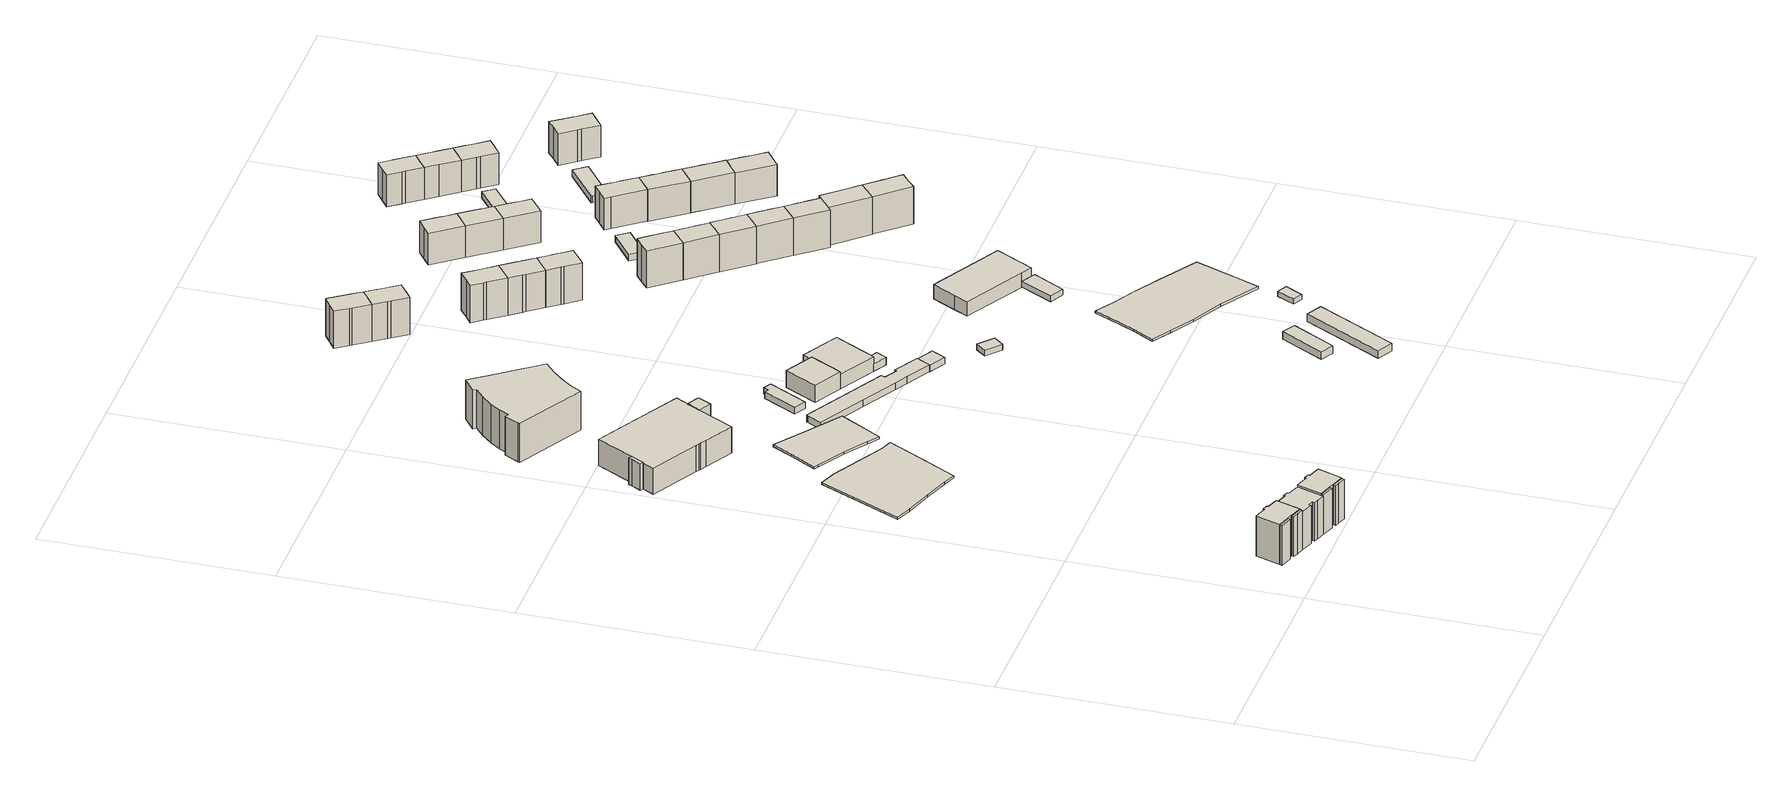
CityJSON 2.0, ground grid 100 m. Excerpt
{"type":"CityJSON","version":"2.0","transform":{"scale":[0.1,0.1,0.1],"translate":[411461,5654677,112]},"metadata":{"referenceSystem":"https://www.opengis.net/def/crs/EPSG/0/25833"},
"CityObjects":{
"building1":{"type":"Building","attributes":{"Gemeindeschluessel":14612000,"Geometrietyp2DReferenz":"3000","function":"31001_9998","roofType":"9999"},"children":["building1-1","building1-2","building1-3"]},
"building1-1":{"type":"BuildingPart","attributes":{"Dachtyp_tdc":"tdcPolyFlatRoof","Dachneigung":55.24,"QualitaetDacherkennung":17,"Geometrietyp2DReferenz":"3000","measuredHeight":19.56,"roofType":"2100"},"parents":["building1"],"geometry":[{"type":"Solid","lod":"1","boundaries":[[[[0,1,2,3,4]],[[5,6,7,8,9]],[[4,6,5,0]],[[3,7,6,4]],[[2,8,7,3]],[[1,9,8,2]],[[0,5,9,1]]]]}]},
"building1-2":{"type":"BuildingPart","attributes":{"Dachtyp_tdc":"tdcPolyFlatRoof","Dachneigung":0,"QualitaetDacherkennung":71,"Geometrietyp2DReferenz":"3000","measuredHeight":18.89,"roofType":"1000"},"parents":["building1"],"geometry":[{"type":"Solid","lod":"1","boundaries":[[[[10,11,12,13,14,15,16,17,18,19,20]],[[5,21,22,23,24,25,26,27,28,29,6]],[[20,5,6,10]],[[19,21,5,20]],[[18,22,21,19]],[[17,23,22,18]],[[16,24,23,17]],[[15,25,24,16]],[[14,26,25,15]],[[13,27,26,14]],[[12,28,27,13]],[[11,29,28,12]],[[10,6,29,11]]]]}]},
"building1-3":{"type":"BuildingPart","attributes":{"Dachtyp_tdc":"tdcPolyFlatRoof","Dachneigung":55.43,"QualitaetDacherkennung":19,"Geometrietyp2DReferenz":"3000","measuredHeight":19.57,"roofType":"2100"},"parents":["building1"],"geometry":[{"type":"Solid","lod":"1","boundaries":[[[[30,31,32,33]],[[34,35,22,21]],[[33,35,34,30]],[[32,22,35,33]],[[31,21,22,32]],[[30,34,21,31]]]]}]},
"building2":{"type":"Building","attributes":{"Dachtyp_tdc":"tdcFreeFormRoof","Gemeindeschluessel":14612000,"Dachneigung":0.462,"QualitaetDacherkennung":61,"Geometrietyp2DReferenz":"3000","measuredHeight":18.93,"function":"31001_9998","roofType":"5000"},"geometry":[{"type":"Solid","lod":"1","boundaries":[[[[36,37,38,39,40,41,42,43,44,45,46,47,48,49,50,51]],[[52,53,54,55,56,57,7,6,29,58,59,60,61,62,63,64]],[[51,53,52,36]],[[50,54,53,51]],[[49,55,54,50]],[[48,56,55,49]],[[47,57,56,48]],[[46,7,57,47]],[[45,6,7,46]],[[44,29,6,45]],[[43,58,29,44]],[[42,59,58,43]],[[41,60,59,42]],[[40,61,60,41]],[[39,62,61,40]],[[38,63,62,39]],[[37,64,63,38]],[[36,52,64,37]]]]}]},
"building3":{"type":"Building","attributes":{"Gemeindeschluessel":14612000,"Geometrietyp2DReferenz":"3000","function":"31001_9998","roofType":"9999"},"children":["building3-1","building3-2","building3-3"]},
"building3-1":{"type":"BuildingPart","attributes":{"Dachtyp_tdc":"tdcPolyFlatRoof","Dachneigung":50.52,"QualitaetDacherkennung":19,"Geometrietyp2DReferenz":"3000","measuredHeight":19.34,"roofType":"2100"},"parents":["building3"],"geometry":[{"type":"Solid","lod":"1","boundaries":[[[[65,66,67,68,69]],[[70,71,72,73,74]],[[69,71,70,65]],[[68,72,71,69]],[[67,73,72,68]],[[66,74,73,67]],[[65,70,74,66]]]]}]},
"building3-2":{"type":"BuildingPart","attributes":{"Dachtyp_tdc":"tdcPolyFlatRoof","Dachneigung":0,"QualitaetDacherkennung":70,"Geometrietyp2DReferenz":"3000","measuredHeight":18.88,"roofType":"1000"},"parents":["building3"],"geometry":[{"type":"Solid","lod":"1","boundaries":[[[[75,76,77,78,79,80,81,82,83,84,85]],[[70,86,64,63,87,88,89,90,91,92,71]],[[85,86,70,75]],[[84,64,86,85]],[[83,63,64,84]],[[82,87,63,83]],[[81,88,87,82]],[[80,89,88,81]],[[79,90,89,80]],[[78,91,90,79]],[[77,92,91,78]],[[76,71,92,77]],[[75,70,71,76]]]]}]},
"building3-3":{"type":"BuildingPart","attributes":{"Dachtyp_tdc":"tdcPolyFlatRoof","Dachneigung":49.25,"QualitaetDacherkennung":19,"Geometrietyp2DReferenz":"3000","measuredHeight":19.3,"roofType":"2100"},"parents":["building3"],"geometry":[{"type":"Solid","lod":"1","boundaries":[[[[93,94,95,96]],[[97,52,64,86]],[[96,52,97,93]],[[95,64,52,96]],[[94,86,64,95]],[[93,97,86,94]]]]}]},
"building4":{"type":"Building","attributes":{"BodenHoehe":118.5,"gemHoehe":0,"BauwerkHoehe":1,"Erfassungsdatum_Objekt":"2021-04-21","Gemeindeschluessel":"14612000","Geometrietyp2DReferenz":"3000","measuredHeight":1,"function":"53001_1800"},"geometry":[{"type":"Solid","lod":"1","boundaries":[[[[98,99,100,101,102,103,104,105,106,107,108,109,110,111]],[[112,113,114,115,116,117,118,119,120,121,122,123,124,125]],[[111,113,112,98]],[[110,114,113,111]],[[109,115,114,110]],[[108,116,115,109]],[[107,117,116,108]],[[106,118,117,107]],[[105,119,118,106]],[[104,120,119,105]],[[103,121,120,104]],[[102,122,121,103]],[[101,123,122,102]],[[100,124,123,101]],[[99,125,124,100]],[[98,112,125,99]]]]}]},
"building5":{"type":"Building","attributes":{"Gemeindeschluessel":14612000,"Geometrietyp2DReferenz":"3000","function":"31001_9998","roofType":"9999"},"children":["building5-1","building5-2","building5-3"]},
"building5-1":{"type":"BuildingPart","attributes":{"Dachtyp_tdc":"tdcPolyFlatRoof","Dachneigung":0,"QualitaetDacherkennung":66,"Geometrietyp2DReferenz":"3000","measuredHeight":12.5,"roofType":"1000"},"parents":["building5"],"geometry":[{"type":"Solid","lod":"1","boundaries":[[[[126,127,128,129,130,131,132]],[[133,134,135,136,137,138,139]],[[131,133,139,132]],[[130,134,133,131]],[[129,135,134,130]],[[128,136,135,129]],[[127,137,136,128]],[[126,138,137,127]],[[132,139,138,126]]]]}]},
"building5-2":{"type":"BuildingPart","attributes":{"Dachtyp_tdc":"tdcPolyFlatRoof","Dachneigung":3.18,"QualitaetDacherkennung":40,"Geometrietyp2DReferenz":"3000","measuredHeight":12.6,"roofType":"2100"},"parents":["building5"],"geometry":[{"type":"Solid","lod":"1","boundaries":[[[[140,141,142,143,144,145]],[[146,147,148,149,150,151]],[[145,147,146,140]],[[144,148,147,145]],[[143,149,148,144]],[[142,150,149,143]],[[141,151,150,142]],[[140,146,151,141]]]]}]},
"building5-3":{"type":"BuildingPart","attributes":{"Dachtyp_tdc":"tdcPolyFlatRoof","Dachneigung":0,"QualitaetDacherkennung":77,"Geometrietyp2DReferenz":"3000","measuredHeight":12.35,"roofType":"1000"},"parents":["building5"],"geometry":[{"type":"Solid","lod":"1","boundaries":[[[[152,153,154,155,156,157,158,159,160,161,162,163,164,165,166]],[[150,167,168,169,170,139,138,171,172,173,174,175,176,146,151]],[[166,167,150,152]],[[165,168,167,166]],[[164,169,168,165]],[[163,170,169,164]],[[162,139,170,163]],[[161,138,139,162]],[[160,171,138,161]],[[159,172,171,160]],[[158,173,172,159]],[[157,174,173,158]],[[156,175,174,157]],[[155,176,175,156]],[[154,146,176,155]],[[153,151,146,154]],[[152,150,151,153]]]]}]},
"building6":{"type":"Building","attributes":{"BauwerkHoehe":1,"Erfassungsdatum_Objekt":"2021-04-21","BodenHoehe":118.55,"gemHoehe":0,"Gemeindeschluessel":"14612000","Geometrietyp2DReferenz":"3000","measuredHeight":1,"function":"53001_1800"},"geometry":[{"type":"Solid","lod":"1","boundaries":[[[[177,178,179,180,181,182,183,184,185,186,187,188]],[[189,190,191,192,193,194,195,196,197,198,199,200]],[[188,190,189,177]],[[187,191,190,188]],[[186,192,191,187]],[[185,193,192,186]],[[184,194,193,185]],[[183,195,194,184]],[[182,196,195,183]],[[181,197,196,182]],[[180,198,197,181]],[[179,199,198,180]],[[178,200,199,179]],[[177,189,200,178]]]]}]},
"building7":{"type":"Building","attributes":{"Dachtyp_tdc":"tdcPolyFlatRoof","Gemeindeschluessel":14612000,"Dachneigung":0,"QualitaetDacherkennung":8,"Geometrietyp2DReferenz":"3000","measuredHeight":18.26,"function":"31001_9998","roofType":"1000"},"geometry":[{"type":"Solid","lod":"1","boundaries":[[[[201,202,203,204,205,206,207,208,209,210,211,212,213,214,215,216]],[[217,218,219,220,221,222,223,224,225,226,227,228,229,230,231,232]],[[216,218,217,201]],[[215,219,218,216]],[[214,220,219,215]],[[213,221,220,214]],[[212,222,221,213]],[[211,223,222,212]],[[210,224,223,211]],[[209,225,224,210]],[[208,226,225,209]],[[207,227,226,208]],[[206,228,227,207]],[[205,229,228,206]],[[204,230,229,205]],[[203,231,230,204]],[[202,232,231,203]],[[201,217,232,202]]]]}]},
"building8":{"type":"Building","attributes":{"Dachtyp_tdc":"tdcPolyFlatRoof","Gemeindeschluessel":14612000,"Dachneigung":7.47,"QualitaetDacherkennung":89,"Geometrietyp2DReferenz":"3000","measuredHeight":3.39,"function":"31001_2000","roofType":"2100"},"geometry":[{"type":"Solid","lod":"1","boundaries":[[[[233,234,235,236,237,238]],[[239,240,241,242,243,244]],[[238,240,239,233]],[[237,241,240,238]],[[236,242,241,237]],[[235,243,242,236]],[[234,244,243,235]],[[233,239,244,234]]]]}]},
"building9":{"type":"Building","attributes":{"Dachtyp_tdc":"tdcPolyFlatRoof","Gemeindeschluessel":14612000,"Dachneigung":5.9,"QualitaetDacherkennung":84,"Geometrietyp2DReferenz":"3000","measuredHeight":3.66,"function":"31001_2000","roofType":"2100"},"geometry":[{"type":"Solid","lod":"1","boundaries":[[[[245,246,247,248,249,250,251,252,253,254,255,256,257]],[[258,259,260,261,262,263,264,265,266,267,268,269,270]],[[257,259,258,245]],[[256,260,259,257]],[[255,261,260,256]],[[254,262,261,255]],[[253,263,262,254]],[[252,264,263,253]],[[251,265,264,252]],[[250,266,265,251]],[[249,267,266,250]],[[248,268,267,249]],[[247,269,268,248]],[[246,270,269,247]],[[245,258,270,246]]]]}]},
"building10":{"type":"Building","attributes":{"Dachtyp_tdc":"tdcPolyFlatRoof","Gemeindeschluessel":14612000,"Dachneigung":0,"QualitaetDacherkennung":75,"Geometrietyp2DReferenz":"3000","measuredHeight":8.02,"function":"31001_2000","roofType":"1000"},"geometry":[{"type":"Solid","lod":"1","boundaries":[[[[271,272,273,274,275]],[[276,277,278,279,280]],[[275,277,276,271]],[[274,278,277,275]],[[273,279,278,274]],[[272,280,279,273]],[[271,276,280,272]]]]}]},
"building11":{"type":"Building","attributes":{"Gemeindeschluessel":14612000,"Geometrietyp2DReferenz":"3000","function":"31001_2000","roofType":"9999"},"children":["building11-1","building11-2"]},
"building11-1":{"type":"BuildingPart","attributes":{"Dachtyp_tdc":"tdcPolyFlatRoof","Dachneigung":4.34,"QualitaetDacherkennung":79,"Geometrietyp2DReferenz":"3000","measuredHeight":3.73,"roofType":"2100"},"parents":["building11"],"geometry":[{"type":"Solid","lod":"1","boundaries":[[[[281,282,283,284,285]],[[286,287,288,289,290]],[[285,287,286,281]],[[284,288,287,285]],[[283,289,288,284]],[[282,290,289,283]],[[281,286,290,282]]]]}]},
"building11-2":{"type":"BuildingPart","attributes":{"Dachtyp_tdc":"tdcPolyFlatRoof","Dachneigung":5.14,"QualitaetDacherkennung":65,"Geometrietyp2DReferenz":"3000","measuredHeight":7.77,"roofType":"2100"},"parents":["building11"],"geometry":[{"type":"Solid","lod":"1","boundaries":[[[[291,292,293,294,295,296,297]],[[288,298,299,300,301,302,289]],[[297,298,288,291]],[[296,299,298,297]],[[295,300,299,296]],[[294,301,300,295]],[[293,302,301,294]],[[292,289,302,293]],[[291,288,289,292]]]]}]},
"building12":{"type":"Building","attributes":{"Dachtyp_tdc":"tdcPolyFlatRoof","Gemeindeschluessel":14612000,"Dachneigung":0,"QualitaetDacherkennung":18,"Geometrietyp2DReferenz":"3000","measuredHeight":3,"function":"31001_2000","roofType":"1000"},"geometry":[{"type":"Solid","lod":"1","boundaries":[[[[303,304,305,306]],[[307,308,309,310]],[[306,308,307,303]],[[305,309,308,306]],[[304,310,309,305]],[[303,307,310,304]]]]}]},
"building13":{"type":"Building","attributes":{"Dachtyp_tdc":"tdcPolyFlatRoof","Gemeindeschluessel":14612000,"Dachneigung":3.42,"QualitaetDacherkennung":77,"Geometrietyp2DReferenz":"3000","measuredHeight":2.71,"function":"31001_2000","roofType":"2100"},"geometry":[{"type":"Solid","lod":"1","boundaries":[[[[311,312,313,314]],[[315,316,317,318]],[[314,316,315,311]],[[313,317,316,314]],[[312,318,317,313]],[[311,315,318,312]]]]}]},
"building14":{"type":"Building","attributes":{"Dachtyp_tdc":"tdcPolyFlatRoof","Gemeindeschluessel":14612000,"Dachneigung":5.99,"QualitaetDacherkennung":84,"Geometrietyp2DReferenz":"3000","measuredHeight":3.96,"function":"31001_2000","roofType":"2100"},"geometry":[{"type":"Solid","lod":"1","boundaries":[[[[319,320,321,322]],[[323,324,325,326]],[[322,324,323,319]],[[321,325,324,322]],[[320,326,325,321]],[[319,323,326,320]]]]}]},
"building15":{"type":"Building","attributes":{"Dachtyp_tdc":"tdcGableRoof","Gemeindeschluessel":14612000,"Dachneigung":10.58,"QualitaetDacherkennung":91,"Geometrietyp2DReferenz":"3000","measuredHeight":3.89,"function":"31001_2000","roofType":"3100"},"geometry":[{"type":"Solid","lod":"1","boundaries":[[[[327,328,329,330]],[[331,332,333,334]],[[330,332,331,327]],[[329,333,332,330]],[[328,334,333,329]],[[327,331,334,328]]]]}]},
"building16":{"type":"Building","attributes":{"Dachtyp_tdc":"tdcFreeFormRoof","Gemeindeschluessel":14612000,"Dachneigung":36.82,"QualitaetDacherkennung":79,"Geometrietyp2DReferenz":"3000","measuredHeight":19.45,"function":"31001_9998","roofType":"5000"},"geometry":[{"type":"Solid","lod":"1","boundaries":[[[[335,336,337,338,339,340,341,342,343,344,345,346,347]],[[348,349,350,351,352,353,354,355,356,357,358,359,360]],[[347,349,348,335]],[[346,350,349,347]],[[345,351,350,346]],[[344,352,351,345]],[[343,353,352,344]],[[342,354,353,343]],[[341,355,354,342]],[[340,356,355,341]],[[339,357,356,340]],[[338,358,357,339]],[[337,359,358,338]],[[336,360,359,337]],[[335,348,360,336]]]]}]},
"building17":{"type":"Building","attributes":{"Dachtyp_tdc":"tdcGableRoof","Gemeindeschluessel":14612000,"Dachneigung":36.82,"QualitaetDacherkennung":73,"Geometrietyp2DReferenz":"3000","measuredHeight":19.45,"function":"31001_9998","roofType":"3100"},"geometry":[{"type":"Solid","lod":"1","boundaries":[[[[361,362,363,364,365,366,367,368,369,344,370,342,341,371]],[[372,373,355,354,374,352,375,376,377,378,379,380,381,382]],[[371,373,372,361]],[[341,355,373,371]],[[342,354,355,341]],[[370,374,354,342]],[[344,352,374,370]],[[369,375,352,344]],[[368,376,375,369]],[[367,377,376,368]],[[366,378,377,367]],[[365,379,378,366]],[[364,380,379,365]],[[363,381,380,364]],[[362,382,381,363]],[[361,372,382,362]]]]}]},
"building18":{"type":"Building","attributes":{"Erfassungsdatum_Objekt":"2021-04-21","BodenHoehe":118.6,"gemHoehe":0,"BauwerkHoehe":1,"Gemeindeschluessel":"14612000","Geometrietyp2DReferenz":"3000","measuredHeight":1,"function":"53001_1800"},"geometry":[{"type":"Solid","lod":"1","boundaries":[[[[383,384,385,386,387,388,389,390,391,392,393,394,395,396]],[[397,398,399,400,401,402,403,404,405,406,407,408,409,410]],[[396,398,397,383]],[[395,399,398,396]],[[394,400,399,395]],[[393,401,400,394]],[[392,402,401,393]],[[391,403,402,392]],[[390,404,403,391]],[[389,405,404,390]],[[388,406,405,389]],[[387,407,406,388]],[[386,408,407,387]],[[385,409,408,386]],[[384,410,409,385]],[[383,397,410,384]]]]}]},
"building19":{"type":"Building","attributes":{"Dachtyp_tdc":"tdcFreeFormRoof","Gemeindeschluessel":14612000,"Dachneigung":37.09,"QualitaetDacherkennung":73,"Geometrietyp2DReferenz":"3000","measuredHeight":19.49,"function":"31001_9998","roofType":"5000"},"geometry":[{"type":"Solid","lod":"1","boundaries":[[[[411,412,413,414,415,416,417,418,419,420,421,422]],[[423,424,425,426,427,428,429,430,431,432,433,434]],[[422,424,423,411]],[[421,425,424,422]],[[420,426,425,421]],[[419,427,426,420]],[[418,428,427,419]],[[417,429,428,418]],[[416,430,429,417]],[[415,431,430,416]],[[414,432,431,415]],[[413,433,432,414]],[[412,434,433,413]],[[411,423,434,412]]]]}]},
"building20":{"type":"Building","attributes":{"Dachtyp_tdc":"tdcFreeFormRoof","Gemeindeschluessel":14612000,"Dachneigung":37.01,"QualitaetDacherkennung":78,"Geometrietyp2DReferenz":"3000","measuredHeight":19.54,"function":"31001_9998","roofType":"5000"},"geometry":[{"type":"Solid","lod":"1","boundaries":[[[[435,436,437,438,439,440,441,442,417,416,415,443]],[[444,445,431,430,429,446,447,448,449,450,451,452]],[[443,445,444,435]],[[415,431,445,443]],[[416,430,431,415]],[[417,429,430,416]],[[442,446,429,417]],[[441,447,446,442]],[[440,448,447,441]],[[439,449,448,440]],[[438,450,449,439]],[[437,451,450,438]],[[436,452,451,437]],[[435,444,452,436]]]]}]},
"building21":{"type":"Building","attributes":{"Dachtyp_tdc":"tdcPolyFlatRoof","Gemeindeschluessel":14612000,"Dachneigung":3.09,"QualitaetDacherkennung":70,"Geometrietyp2DReferenz":"3000","measuredHeight":2.59,"function":"31001_2000","roofType":"2100"},"geometry":[{"type":"Solid","lod":"1","boundaries":[[[[453,454,455,456]],[[457,458,459,460]],[[456,458,457,453]],[[455,459,458,456]],[[454,460,459,455]],[[453,457,460,454]]]]}]},
"building22":{"type":"Building","attributes":{"Dachtyp_tdc":"tdcFreeFormRoof","Gemeindeschluessel":14612000,"Dachneigung":37.07,"QualitaetDacherkennung":73,"Geometrietyp2DReferenz":"3000","measuredHeight":19.55,"function":"31001_9998","roofType":"5000"},"geometry":[{"type":"Solid","lod":"1","boundaries":[[[[437,436,461,462,463,464,465,466,467,468,469,438]],[[451,450,470,471,472,473,474,475,476,477,478,452]],[[438,450,451,437]],[[469,470,450,438]],[[468,471,470,469]],[[467,472,471,468]],[[466,473,472,467]],[[465,474,473,466]],[[464,475,474,465]],[[463,476,475,464]],[[462,477,476,463]],[[461,478,477,462]],[[436,452,478,461]],[[437,451,452,436]]]]}]},
"building23":{"type":"Building","attributes":{"Dachtyp_tdc":"tdcPolyFlatRoof","Gemeindeschluessel":14612000,"Dachneigung":9.96,"QualitaetDacherkennung":84,"Geometrietyp2DReferenz":"3000","measuredHeight":3.25,"function":"31001_2000","roofType":"2100"},"geometry":[{"type":"Solid","lod":"1","boundaries":[[[[479,480,481,482,483]],[[484,485,486,487,488]],[[483,485,484,479]],[[482,486,485,483]],[[481,487,486,482]],[[480,488,487,481]],[[479,484,488,480]]]]}]},
"building24":{"type":"Building","attributes":{"Dachtyp_tdc":"tdcPolyFlatRoof","Gemeindeschluessel":14612000,"Dachneigung":0,"QualitaetDacherkennung":48,"Geometrietyp2DReferenz":"3000","measuredHeight":6.67,"function":"31001_2000","roofType":"1000"},"geometry":[{"type":"Solid","lod":"1","boundaries":[[[[489,490,491,492,493,494]],[[495,496,497,498,499,500]],[[494,496,495,489]],[[493,497,496,494]],[[492,498,497,493]],[[491,499,498,492]],[[490,500,499,491]],[[489,495,500,490]]]]}]},
"building25":{"type":"Building","attributes":{"Dachtyp_tdc":"tdcGableRoof","Gemeindeschluessel":14612000,"Dachneigung":37.38,"QualitaetDacherkennung":73,"Geometrietyp2DReferenz":"3000","measuredHeight":19.49,"function":"31001_9998","roofType":"3100"},"geometry":[{"type":"Solid","lod":"1","boundaries":[[[[501,502,503,504,505,506,507,508,509,510]],[[511,512,513,514,515,516,517,518,519,520]],[[510,512,511,501]],[[509,513,512,510]],[[508,514,513,509]],[[507,515,514,508]],[[506,516,515,507]],[[505,517,516,506]],[[504,518,517,505]],[[503,519,518,504]],[[502,520,519,503]],[[501,511,520,502]]]]}]},
"building26":{"type":"Building","attributes":{"Dachtyp_tdc":"tdcGableRoof","Gemeindeschluessel":14612000,"Dachneigung":37.35,"QualitaetDacherkennung":80,"Geometrietyp2DReferenz":"3000","measuredHeight":19.52,"function":"31001_9998","roofType":"3100"},"geometry":[{"type":"Solid","lod":"1","boundaries":[[[[521,522,505,504,503,502,523,524,525,526,527]],[[528,529,530,531,532,533,534,535,536,537,538]],[[527,529,528,521]],[[526,530,529,527]],[[525,531,530,526]],[[524,532,531,525]],[[523,533,532,524]],[[502,534,533,523]],[[503,535,534,502]],[[504,536,535,503]],[[505,537,536,504]],[[522,538,537,505]],[[521,528,538,522]]]]}]},
"building27":{"type":"Building","attributes":{"Dachtyp_tdc":"tdcGableRoof","Gemeindeschluessel":14612000,"Dachneigung":37.15,"QualitaetDacherkennung":79,"Geometrietyp2DReferenz":"3000","measuredHeight":19.52,"function":"31001_9998","roofType":"3100"},"geometry":[{"type":"Solid","lod":"1","boundaries":[[[[539,540,541,542,543,544,545,546,547,548,549,550]],[[532,531,530,551,552,553,554,555,556,557,558,533]],[[550,531,532,539]],[[549,530,531,550]],[[548,551,530,549]],[[547,552,551,548]],[[546,553,552,547]],[[545,554,553,546]],[[544,555,554,545]],[[543,556,555,544]],[[542,557,556,543]],[[541,558,557,542]],[[540,533,558,541]],[[539,532,533,540]]]]}]},
"building28":{"type":"Building","attributes":{"Dachtyp_tdc":"tdcFreeFormRoof","Gemeindeschluessel":14612000,"Dachneigung":35.77,"QualitaetDacherkennung":77,"Geometrietyp2DReferenz":"3000","measuredHeight":16.58,"function":"31001_9998","roofType":"5000"},"geometry":[{"type":"Solid","lod":"1","boundaries":[[[[559,560,561,562,563,564,565,566,567]],[[568,569,570,571,572,573,574,575,576]],[[567,569,568,559]],[[566,570,569,567]],[[565,571,570,566]],[[564,572,571,565]],[[563,573,572,564]],[[562,574,573,563]],[[561,575,574,562]],[[560,576,575,561]],[[559,568,576,560]]]]}]},
"building29":{"type":"Building","attributes":{"Dachtyp_tdc":"tdcGableRoof","Gemeindeschluessel":14612000,"Dachneigung":37.13,"QualitaetDacherkennung":79,"Geometrietyp2DReferenz":"3000","measuredHeight":19.48,"function":"31001_9998","roofType":"3100"},"geometry":[{"type":"Solid","lod":"1","boundaries":[[[[542,541,577,578,579,580,581,582,583,584,544,543]],[[585,586,587,588,589,590,591,592,593,594,595,596]],[[543,586,585,542]],[[544,587,586,543]],[[584,588,587,544]],[[583,589,588,584]],[[582,590,589,583]],[[581,591,590,582]],[[580,592,591,581]],[[579,593,592,580]],[[578,594,593,579]],[[577,595,594,578]],[[541,596,595,577]],[[542,585,596,541]]]]}]},
"building30":{"type":"Building","attributes":{"Dachtyp_tdc":"tdcPolyFlatRoof","Gemeindeschluessel":14612000,"Dachneigung":3.76,"QualitaetDacherkennung":84,"Geometrietyp2DReferenz":"3000","measuredHeight":3.19,"function":"31001_2463","roofType":"2100"},"geometry":[{"type":"Solid","lod":"1","boundaries":[[[[597,598,599,600]],[[601,602,603,604]],[[600,602,601,597]],[[599,603,602,600]],[[598,604,603,599]],[[597,601,604,598]]]]}]},
"building31":{"type":"Building","attributes":{"Dachtyp_tdc":"tdcFreeFormRoof","Gemeindeschluessel":14612000,"Dachneigung":35.6,"QualitaetDacherkennung":81,"Geometrietyp2DReferenz":"3000","measuredHeight":16.59,"function":"31001_9998","roofType":"5000"},"geometry":[{"type":"Solid","lod":"1","boundaries":[[[[605,606,607,563,562,561,608,609,610]],[[611,612,613,614,575,574,573,615,616]],[[610,612,611,605]],[[609,613,612,610]],[[608,614,613,609]],[[561,575,614,608]],[[562,574,575,561]],[[563,573,574,562]],[[607,615,573,563]],[[606,616,615,607]],[[605,611,616,606]]]]}]},
"building32":{"type":"Building","attributes":{"Dachtyp_tdc":"tdcGableRoof","Gemeindeschluessel":14612000,"Dachneigung":37.03,"QualitaetDacherkennung":79,"Geometrietyp2DReferenz":"3000","measuredHeight":19.45,"function":"31001_9998","roofType":"3100"},"geometry":[{"type":"Solid","lod":"1","boundaries":[[[[577,617,618,619,620,621,622,623,624,625,626,580,579,578]],[[595,594,593,592,627,628,629,630,631,632,633,634,635,636]],[[578,594,595,577]],[[579,593,594,578]],[[580,592,593,579]],[[626,627,592,580]],[[625,628,627,626]],[[624,629,628,625]],[[623,630,629,624]],[[622,631,630,623]],[[621,632,631,622]],[[620,633,632,621]],[[619,634,633,620]],[[618,635,634,619]],[[617,636,635,618]],[[577,595,636,617]]]]}]},
"building33":{"type":"Building","attributes":{"Dachtyp_tdc":"tdcGableRoof","Gemeindeschluessel":14612000,"Dachneigung":35.83,"QualitaetDacherkennung":75,"Geometrietyp2DReferenz":"3000","measuredHeight":16.57,"function":"31001_9998","roofType":"3100"},"geometry":[{"type":"Solid","lod":"1","boundaries":[[[[608,637,638,639,640,641,642,610,609]],[[614,613,612,643,644,645,646,647,648]],[[609,613,614,608]],[[610,612,613,609]],[[642,643,612,610]],[[641,644,643,642]],[[640,645,644,641]],[[639,646,645,640]],[[638,647,646,639]],[[637,648,647,638]],[[608,614,648,637]]]]}]},
"building34":{"type":"Building","attributes":{"Dachtyp_tdc":"tdcFreeFormRoof","Gemeindeschluessel":14612000,"Dachneigung":37.01,"QualitaetDacherkennung":80,"Geometrietyp2DReferenz":"3000","measuredHeight":19.68,"function":"31001_9998","roofType":"5000"},"geometry":[{"type":"Solid","lod":"1","boundaries":[[[[649,650,651,652,653,654,655,656,657,658,659]],[[660,661,662,663,664,665,666,667,668,669,670]],[[659,661,660,649]],[[658,662,661,659]],[[657,663,662,658]],[[656,664,663,657]],[[655,665,664,656]],[[654,666,665,655]],[[653,667,666,654]],[[652,668,667,653]],[[651,669,668,652]],[[650,670,669,651]],[[649,660,670,650]]]]}]},
"building35":{"type":"Building","attributes":{"Dachtyp_tdc":"tdcFreeFormRoof","Gemeindeschluessel":14612000,"Dachneigung":37.04,"QualitaetDacherkennung":75,"Geometrietyp2DReferenz":"3000","measuredHeight":19.48,"function":"31001_9998","roofType":"5000"},"geometry":[{"type":"Solid","lod":"1","boundaries":[[[[650,671,672,673,674,675,676,652,651]],[[677,678,679,680,681,682,683,684,685]],[[651,678,677,650]],[[652,679,678,651]],[[676,680,679,652]],[[675,681,680,676]],[[674,682,681,675]],[[673,683,682,674]],[[672,684,683,673]],[[671,685,684,672]],[[650,677,685,671]]]]}]},
"building36":{"type":"Building","attributes":{"Dachtyp_tdc":"tdcFreeFormRoof","Gemeindeschluessel":14612000,"Dachneigung":37.11,"QualitaetDacherkennung":78,"Geometrietyp2DReferenz":"3000","measuredHeight":16.69,"function":"31001_9998","roofType":"5000"},"geometry":[{"type":"Solid","lod":"1","boundaries":[[[[686,687,688,689,690,691,692,693,694,695,696]],[[697,698,699,700,701,702,703,704,705,706,707]],[[696,698,697,686]],[[695,699,698,696]],[[694,700,699,695]],[[693,701,700,694]],[[692,702,701,693]],[[691,703,702,692]],[[690,704,703,691]],[[689,705,704,690]],[[688,706,705,689]],[[687,707,706,688]],[[686,697,707,687]]]]}]},
"building37":{"type":"Building","attributes":{"Dachtyp_tdc":"tdcFreeFormRoof","Gemeindeschluessel":14612000,"Dachneigung":37.32,"QualitaetDacherkennung":84,"Geometrietyp2DReferenz":"3000","measuredHeight":16.74,"function":"31001_9998","roofType":"5000"},"geometry":[{"type":"Solid","lod":"1","boundaries":[[[[688,708,709,710,711,712,713,690,689]],[[714,715,716,717,718,719,720,721,722]],[[689,715,714,688]],[[690,716,715,689]],[[713,717,716,690]],[[712,718,717,713]],[[711,719,718,712]],[[710,720,719,711]],[[709,721,720,710]],[[708,722,721,709]],[[688,714,722,708]]]]}]},
"building38":{"type":"Building","attributes":{"Dachtyp_tdc":"tdcPolyFlatRoof","Gemeindeschluessel":14612000,"Dachneigung":4.2,"QualitaetDacherkennung":75,"Geometrietyp2DReferenz":"3000","measuredHeight":3.26,"function":"31001_2463","roofType":"2100"},"geometry":[{"type":"Solid","lod":"1","boundaries":[[[[723,724,725,726,727,728,729]],[[730,731,732,733,734,735,736]],[[729,731,730,723]],[[728,732,731,729]],[[727,733,732,728]],[[726,734,733,727]],[[725,735,734,726]],[[724,736,735,725]],[[723,730,736,724]]]]}]},
"building39":{"type":"Building","attributes":{"Dachtyp_tdc":"tdcGableRoof","Gemeindeschluessel":14612000,"Dachneigung":37.38,"QualitaetDacherkennung":84,"Geometrietyp2DReferenz":"3000","measuredHeight":16.7,"function":"31001_9998","roofType":"3100"},"geometry":[{"type":"Solid","lod":"1","boundaries":[[[[708,737,738,739,740,741,742,743,744,709,745]],[[746,747,748,749,750,751,752,753,754,755,756]],[[709,747,746,745]],[[744,748,747,709]],[[743,749,748,744]],[[742,750,749,743]],[[741,751,750,742]],[[740,752,751,741]],[[739,753,752,740]],[[738,754,753,739]],[[737,755,754,738]],[[708,756,755,737]],[[745,746,756,708]]]]}]},
"building40":{"type":"Building","attributes":{"Dachtyp_tdc":"tdcFreeFormRoof","Gemeindeschluessel":14612000,"Dachneigung":37.13,"QualitaetDacherkennung":78,"Geometrietyp2DReferenz":"3000","measuredHeight":16.75,"function":"31001_9998","roofType":"5000"},"geometry":[{"type":"Solid","lod":"1","boundaries":[[[[757,758,759,760,761,762,763,764,765,766,767,768]],[[769,770,771,772,773,774,775,776,777,778,779,780]],[[768,770,769,757]],[[767,771,770,768]],[[766,772,771,767]],[[765,773,772,766]],[[764,774,773,765]],[[763,775,774,764]],[[762,776,775,763]],[[761,777,776,762]],[[760,778,777,761]],[[759,779,778,760]],[[758,780,779,759]],[[757,769,780,758]]]]}]},
"building41":{"type":"Building","attributes":{"Dachtyp_tdc":"tdcFreeFormRoof","Gemeindeschluessel":14612000,"Dachneigung":37.17,"QualitaetDacherkennung":83,"Geometrietyp2DReferenz":"3000","measuredHeight":16.71,"function":"31001_9998","roofType":"5000"},"geometry":[{"type":"Solid","lod":"1","boundaries":[[[[781,782,783,784,785,786,787,788,789,790,791]],[[792,793,794,795,796,797,798,799,800,801,802]],[[791,793,792,781]],[[790,794,793,791]],[[789,795,794,790]],[[788,796,795,789]],[[787,797,796,788]],[[786,798,797,787]],[[785,799,798,786]],[[784,800,799,785]],[[783,801,800,784]],[[782,802,801,783]],[[781,792,802,782]]]]}]},
"building42":{"type":"Building","attributes":{"Dachtyp_tdc":"tdcFreeFormRoof","Gemeindeschluessel":14612000,"Dachneigung":37.07,"QualitaetDacherkennung":80,"Geometrietyp2DReferenz":"3000","measuredHeight":16.76,"function":"31001_9998","roofType":"5000"},"geometry":[{"type":"Solid","lod":"1","boundaries":[[[[803,804,805,806,807,808,764,762,761,809]],[[810,811,777,776,774,812,813,814,815,816]],[[809,811,810,803]],[[761,777,811,809]],[[762,776,777,761]],[[764,774,776,762]],[[808,812,774,764]],[[807,813,812,808]],[[806,814,813,807]],[[805,815,814,806]],[[804,816,815,805]],[[803,810,816,804]]]]}]},
"building43":{"type":"Building","attributes":{"Dachtyp_tdc":"tdcPolyFlatRoof","Gemeindeschluessel":14612000,"Dachneigung":3.94,"QualitaetDacherkennung":64,"Geometrietyp2DReferenz":"3000","measuredHeight":3.29,"function":"31001_2463","roofType":"2100"},"geometry":[{"type":"Solid","lod":"1","boundaries":[[[[817,818,819,820,821,822,823]],[[824,825,826,827,828,829,830]],[[823,825,824,817]],[[822,826,825,823]],[[821,827,826,822]],[[820,828,827,821]],[[819,829,828,820]],[[818,830,829,819]],[[817,824,830,818]]]]}]},
"building44":{"type":"Building","attributes":{"Dachtyp_tdc":"tdcGableRoof","Gemeindeschluessel":14612000,"Dachneigung":37.33,"QualitaetDacherkennung":74,"Geometrietyp2DReferenz":"3000","measuredHeight":16.75,"function":"31001_9998","roofType":"3100"},"geometry":[{"type":"Solid","lod":"1","boundaries":[[[[831,832,833,834,835,836,837,838,839,805,804,803]],[[840,841,842,843,844,845,846,847,848,849,850,851]],[[803,841,840,831]],[[804,842,841,803]],[[805,843,842,804]],[[839,844,843,805]],[[838,845,844,839]],[[837,846,845,838]],[[836,847,846,837]],[[835,848,847,836]],[[834,849,848,835]],[[833,850,849,834]],[[832,851,850,833]],[[831,840,851,832]]]]}]},
"building45":{"type":"Building","attributes":{"Dachtyp_tdc":"tdcFreeFormRoof","Gemeindeschluessel":14612000,"Dachneigung":37.41,"QualitaetDacherkennung":78,"Geometrietyp2DReferenz":"3000","measuredHeight":16.73,"function":"31001_9998","roofType":"5000"},"geometry":[{"type":"Solid","lod":"1","boundaries":[[[[852,853,854,855,856,857,858,859,860,861,862,863]],[[864,865,866,867,868,869,870,871,872,873,874,875]],[[863,865,864,852]],[[862,866,865,863]],[[861,867,866,862]],[[860,868,867,861]],[[859,869,868,860]],[[858,870,869,859]],[[857,871,870,858]],[[856,872,871,857]],[[855,873,872,856]],[[854,874,873,855]],[[853,875,874,854]],[[852,864,875,853]]]]}]}
},
"vertices":[
[254,131,215],[251,120,215],[277,111,215],[308,101,215],[312,112,215],[254,131,28],[312,112,28],[308,101,28],[277,111,28],[251,120,28],
[312,112,217],[348,221,217],[294,239,217],[296,246,217],[273,254,217],[270,247,217],[248,255,217],[214,266,217],[177,157,217],[233,139,217],[254,131,217],[233,139,28],[177,157,28],[214,266,28],[248,255,28],[270,247,28],[273,254,28],[296,246,28],[294,239,28],[348,221,28],
[230,128,215],[233,139,215],[177,157,215],[173,146,215],[230,128,28],[173,146,28],
[447,54,207],[451,65,207],[487,174,207],[430,194,207],[432,200,207],[409,208,207],[406,201,207],[384,209,207],[348,221,207],[312,112,207],[308,101,207],[366,81,207],[369,93,207],[392,85,207],[388,74,207],[409,67,207],[447,54,28],[409,67,28],[388,74,28],[392,85,28],[369,93,28],[366,81,28],[384,209,28],[406,201,28],[409,208,28],[432,200,28],[430,194,28],[487,174,28],[451,65,28],
[531,38,214],[527,27,214],[549,20,214],[584,8,214],[588,19,214],[531,38,28],[588,19,28],[584,8,28],[549,20,28],[527,27,28],
[531,38,217],[588,19,217],[625,128,217],[568,147,217],[571,154,217],[547,162,217],[544,155,217],[524,162,217],[487,174,217],[451,65,217],[508,46,217],[508,46,28],[524,162,28],[544,155,28],[547,162,28],[571,154,28],[568,147,28],[625,128,28],
[505,35,214],[508,46,214],[451,65,214],[447,54,214],[505,35,28],
[17,1703,75],[92,1675,75],[215,1637,75],[329,1599,75],[385,1578,75],[426,1653,75],[495,1779,75],[557,1893,75],[501,1914,75],[389,1974,75],[263,2042,75],[188,2070,75],[118,1919,75],[47,1767,75],[17,1703,65],[47,1767,65],[118,1919,65],[188,2070,65],[263,2042,65],[389,1974,65],[501,1914,65],[557,1893,65],[495,1779,65],[426,1653,65],[385,1578,65],[329,1599,65],[215,1637,65],[92,1675,65],
[481,2666,139],[535,2637,139],[567,2696,139],[565,2697,139],[561,2700,139],[522,2720,139],[513,2725,139],[522,2720,14],[561,2700,14],[565,2697,14],[567,2696,14],[535,2637,14],[481,2666,14],[513,2725,14],
[33,2770,139],[34,2770,139],[64,2827,139],[50,2835,139],[41,2818,139],[20,2778,139],[33,2770,14],[20,2778,14],[41,2818,14],[50,2835,14],[64,2827,14],[34,2770,14],
[64,2827,137],[34,2770,137],[33,2770,137],[5,2719,137],[220,2603,137],[234,2595,137],[242,2591,137],[269,2576,137],[396,2508,137],[481,2666,137],[513,2725,137],[544,2781,137],[348,2888,137],[154,2992,137],[65,2827,137],[65,2827,14],[154,2992,14],[348,2888,14],[544,2781,14],[396,2508,14],[269,2576,14],[242,2591,14],[234,2595,14],[220,2603,14],[5,2719,14],
[292,2133,76],[309,2121,76],[435,2049,76],[536,1981,76],[585,1947,76],[644,2049,76],[694,2135,76],[644,2169,76],[539,2243,76],[424,2326,76],[408,2337,76],[356,2246,76],[292,2133,66],[356,2246,66],[408,2337,66],[424,2326,66],[539,2243,66],[644,2169,66],[694,2135,66],[644,2049,66],[585,1947,66],[536,1981,66],[435,2049,66],[309,2121,66],
[576,3332,183],[366,3609,183],[301,3560,183],[311,3547,183],[264,3507,183],[218,3458,183],[185,3414,183],[161,3371,183],[146,3379,183],[111,3314,183],[108,3308,183],[414,3143,183],[427,3166,183],[445,3195,183],[479,3239,183],[523,3286,183],[576,3332,0],[523,3286,0],[479,3239,0],[445,3195,0],[427,3166,0],[414,3143,0],[108,3308,0],[111,3314,0],[146,3379,0],[161,3371,0],[185,3414,0],[218,3458,0],[264,3507,0],[311,3547,0],[301,3560,0],[366,3609,0],
[800,2320,47],[893,2491,47],[858,2510,47],[845,2487,47],[828,2497,47],[747,2349,47],[800,2320,17],[747,2349,17],[828,2497,17],[845,2487,17],[858,2510,17],[893,2491,17],
[1125,2034,50],[1067,2066,50],[1076,2083,50],[915,2170,50],[702,2285,50],[698,2278,50],[664,2215,50],[877,2100,50],[1038,2012,50],[1096,1981,50],[1208,1921,50],[1241,1983,50],[1130,2044,50],[1125,2034,18],[1130,2044,18],[1241,1983,18],[1208,1921,18],[1096,1981,18],[1038,2012,18],[877,2100,18],[664,2215,18],[698,2278,18],[702,2285,18],[915,2170,18],[1076,2083,18],[1067,2066,18],
[854,2294,97],[981,2226,97],[1004,2267,97],[1058,2369,97],[932,2437,97],[854,2294,17],[932,2437,17],[1058,2369,17],[1004,2267,17],[981,2226,17],
[1234,2149,53],[1192,2171,53],[1172,2182,53],[1148,2136,53],[1209,2103,53],[1234,2149,18],[1209,2103,18],[1148,2136,18],[1172,2182,18],[1192,2171,18],
[1148,2136,86],[1172,2182,86],[1248,2321,86],[1081,2411,86],[1058,2369,86],[1004,2267,86],[981,2226,86],[981,2226,18],[1004,2267,18],[1058,2369,18],[1081,2411,18],[1248,2321,18],
[1317,1942,47],[1241,1983,47],[1208,1921,47],[1283,1880,47],[1317,1942,17],[1283,1880,17],[1208,1921,17],[1241,1983,17],
[1484,1730,45],[1420,1786,45],[1383,1743,45],[1448,1687,45],[1484,1730,19],[1448,1687,19],[1383,1743,19],[1420,1786,19],
[1825,630,66],[1721,438,66],[1778,407,66],[1882,597,66],[1825,630,30],[1882,597,30],[1778,407,30],[1721,438,30],
[1790,221,67],[1860,184,67],[2049,536,67],[1979,573,67],[1790,221,32],[1979,573,32],[2049,536,32],[1860,184,32],
[821,4270,193],[788,4316,193],[747,4287,193],[705,4258,193],[744,4204,193],[751,4195,193],[798,4128,193],[839,4157,193],[840,4157,193],[880,4187,193],[848,4232,193],[842,4240,193],[828,4260,193],[821,4270,18],[828,4260,18],[842,4240,18],[848,4232,18],[880,4187,18],[840,4157,18],[839,4157,18],[798,4128,18],[751,4195,18],[744,4204,18],[705,4258,18],[747,4287,18],[788,4316,18],
[845,4063,193],[892,3997,193],[932,4026,193],[933,4027,193],[973,4056,193],[941,4101,193],[935,4110,193],[921,4129,193],[912,4141,193],[840,4158,193],[838,4073,193],[845,4063,18],[838,4073,18],[840,4158,18],[912,4141,18],[921,4129,18],[935,4110,18],[941,4101,18],[973,4056,18],[933,4027,18],[932,4026,18],[892,3997,18],
[1605,1110,76],[1690,1057,76],[1799,992,76],[1940,921,76],[2110,815,76],[2143,897,76],[2187,1016,76],[2220,1104,76],[2051,1210,76],[1927,1286,76],[1833,1336,76],[1748,1389,76],[1717,1322,76],[1658,1200,76],[1605,1110,66],[1658,1200,66],[1717,1322,66],[1748,1389,66],[1833,1336,66],[1927,1286,66],[2051,1210,66],[2220,1104,66],[2187,1016,66],[2143,897,66],[2110,815,66],[1940,921,66],[1799,992,66],[1690,1057,66],
[1086,3819,194],[1046,3789,194],[1081,3743,194],[1088,3734,194],[1143,3662,194],[1183,3693,194],[1223,3724,194],[1188,3769,194],[1181,3778,194],[1168,3795,194],[1160,3805,194],[1126,3850,194],[1086,3819,18],[1126,3850,18],[1160,3805,18],[1168,3795,18],[1181,3778,18],[1188,3769,18],[1223,3724,18],[1183,3693,18],[1143,3662,18],[1088,3734,18],[1081,3743,18],[1046,3789,18],
[1190,3600,194],[1242,3533,194],[1282,3564,194],[1322,3594,194],[1287,3640,194],[1282,3647,194],[1267,3666,194],[1260,3676,194],[1183,3610,194],[1190,3600,18],[1183,3610,18],[1260,3676,18],[1267,3666,18],[1282,3647,18],[1287,3640,18],[1322,3594,18],[1282,3564,18],[1242,3533,18],
[2128,639,59],[2168,716,59],[2124,738,59],[2086,660,59],[2128,639,35],[2086,660,35],[2124,738,35],[2168,716,35],
[1282,3480,194],[1290,3470,194],[1338,3408,194],[1378,3438,194],[1418,3469,194],[1386,3511,194],[1379,3521,194],[1364,3540,194],[1356,3550,194],[1356,3550,18],[1364,3540,18],[1379,3521,18],[1386,3511,18],[1418,3469,18],[1378,3438,18],[1338,3408,18],[1290,3470,18],[1282,3480,18],
[1991,1712,47],[1974,1722,47],[1925,1748,47],[1851,1605,47],[1915,1573,47],[1991,1712,21],[1915,1573,21],[1851,1605,21],[1925,1748,21],[1974,1722,21],
[1653,1894,87],[1925,1748,87],[1974,1722,87],[2063,1888,87],[1742,2060,87],[1686,1956,87],[1653,1894,20],[1686,1956,20],[1742,2060,20],[2063,1888,20],[1974,1722,20],[1925,1748,20],
[1501,3187,192],[1601,3065,192],[1639,3096,192],[1640,3097,192],[1678,3128,192],[1637,3180,192],[1625,3194,192],[1611,3211,192],[1579,3250,192],[1540,3219,192],[1501,3187,17],[1540,3219,17],[1579,3250,17],[1611,3211,17],[1625,3194,17],[1637,3180,17],[1678,3128,17],[1640,3097,17],[1639,3096,17],[1601,3065,17],
[1734,3060,192],[1720,3077,192],[1701,2943,192],[1740,2974,192],[1741,2975,192],[1778,3005,192],[1737,3056,192],[1734,3060,16],[1737,3056,16],[1778,3005,16],[1741,2975,16],[1740,2974,16],[1701,2943,16],[1601,3065,16],[1639,3096,16],[1640,3097,16],[1678,3128,16],[1720,3077,16],
[1740,2974,193],[1701,2943,193],[1803,2819,193],[1841,2850,193],[1843,2851,193],[1880,2881,193],[1837,2933,193],[1834,2937,193],[1818,2957,193],[1812,2964,193],[1778,3005,193],[1741,2975,193],[1812,2964,16],[1818,2957,16],[1834,2937,16],[1837,2933,16],[1880,2881,16],[1843,2851,16],[1841,2850,16],[1803,2819,16],
[1465,4106,165],[1424,4076,165],[1520,3949,165],[1560,3979,165],[1600,4009,165],[1573,4045,165],[1562,4059,165],[1548,4079,165],[1504,4136,165],[1465,4106,17],[1504,4136,17],[1548,4079,17],[1562,4059,17],[1573,4045,17],[1600,4009,17],[1560,3979,17],[1520,3949,17],[1424,4076,17],
[1904,2695,193],[1942,2726,193],[1945,2728,193],[1980,2757,193],[1938,2809,193],[1935,2812,193],[1920,2831,193],[1914,2839,193],[1841,2850,17],[1843,2851,17],[1880,2881,17],[1914,2839,17],[1920,2831,17],[1935,2812,17],[1938,2809,17],[1980,2757,17],[1945,2728,17],[1942,2726,17],[1904,2695,17],[1803,2819,17],
[1804,3407,47],[1680,3314,47],[1718,3264,47],[1841,3357,47],[1804,3407,17],[1841,3357,17],[1718,3264,17],[1680,3314,17],
[1670,3916,165],[1659,3930,165],[1645,3950,165],[1617,3820,165],[1657,3850,165],[1697,3880,165],[1670,3916,17],[1697,3880,17],[1657,3850,17],[1617,3820,17],[1645,3950,17],[1659,3930,17],
[2006,2570,193],[2018,2579,193],[2044,2601,193],[2047,2603,193],[2056,2611,193],[2082,2632,193],[2037,2687,193],[2035,2690,193],[2019,2710,193],[2015,2714,193],[2015,2714,17],[2019,2710,17],[2035,2690,17],[2037,2687,17],[2082,2632,17],[2056,2611,17],[2047,2603,17],[2044,2601,17],[2018,2579,17],[2006,2570,17],
[1713,3692,165],[1754,3722,165],[1793,3752,165],[1763,3791,165],[1754,3805,165],[1738,3825,165],[1738,3825,17],[1754,3805,17],[1763,3791,17],[1793,3752,17],[1754,3722,17],[1713,3692,17],
[2018,2579,196],[2145,2435,196],[2183,2468,196],[2220,2501,196],[2161,2566,196],[2144,2585,196],[2138,2592,196],[2093,2642,196],[2082,2632,196],[2056,2611,196],[2047,2603,196],[2018,2579,18],[2047,2603,18],[2056,2611,18],[2082,2632,18],[2093,2642,18],[2138,2592,18],[2144,2585,18],[2161,2566,18],[2220,2501,18],[2183,2468,18],[2145,2435,18],
[2265,2299,196],[2302,2331,196],[2341,2365,196],[2285,2427,196],[2282,2430,196],[2260,2455,196],[2145,2435,20],[2183,2468,20],[2220,2501,20],[2260,2455,20],[2282,2430,20],[2285,2427,20],[2341,2365,20],[2302,2331,20],[2265,2299,20],
[1876,3475,167],[1894,3451,167],[1988,3327,167],[2029,3358,167],[2068,3387,167],[2020,3450,167],[2018,3453,167],[2005,3470,167],[1995,3484,167],[1956,3535,167],[1917,3506,167],[1876,3475,19],[1917,3506,19],[1956,3535,19],[1995,3484,19],[2005,3470,19],[2018,3453,19],[2020,3450,19],[2068,3387,19],[2029,3358,19],[1988,3327,19],[1894,3451,19],
[2098,3180,167],[2178,3240,167],[2131,3303,167],[2128,3306,167],[2115,3324,167],[2104,3338,167],[1988,3327,18],[2029,3358,18],[2068,3387,18],[2104,3338,18],[2115,3324,18],[2128,3306,18],[2131,3303,18],[2178,3240,18],[2098,3180,18],
[1844,3841,48],[2007,3966,48],[1974,4010,48],[1971,4013,48],[1808,3889,48],[1811,3885,48],[1841,3844,48],[1844,3841,18],[1841,3844,18],[1811,3885,18],[1808,3889,18],[1971,4013,18],[1974,4010,18],[2007,3966,18],
[2212,3029,167],[2252,3059,167],[2253,3060,167],[2292,3089,167],[2244,3153,167],[2242,3155,167],[2227,3175,167],[2217,3188,167],[2138,3210,167],[2138,3210,19],[2178,3240,19],[2217,3188,19],[2227,3175,19],[2242,3155,19],[2244,3153,19],[2292,3089,19],[2253,3060,19],[2252,3059,19],[2212,3029,19],[2098,3180,19],
[1843,4391,166],[1802,4360,166],[1841,4308,166],[1852,4295,166],[1898,4232,166],[1938,4263,166],[1939,4263,166],[1978,4292,166],[1937,4347,166],[1923,4366,166],[1914,4377,166],[1882,4420,166],[1843,4391,17],[1882,4420,17],[1914,4377,17],[1923,4366,17],[1937,4347,17],[1978,4292,17],[1939,4263,17],[1938,4263,17],[1898,4232,17],[1852,4295,17],[1841,4308,17],[1802,4360,17],
[2253,3060,166],[2212,3029,166],[2321,2885,166],[2331,2893,166],[2360,2915,166],[2400,2945,166],[2353,3008,166],[2350,3012,166],[2334,3033,166],[2328,3042,166],[2292,3089,166],[2253,3060,18],[2292,3089,18],[2328,3042,18],[2334,3033,18],[2350,3012,18],[2353,3008,18],[2400,2945,18],[2360,2915,18],[2331,2893,18],[2321,2885,18],[2212,3029,18],
[1994,4105,166],[2034,4135,166],[2074,4165,166],[2033,4219,166],[2019,4238,166],[2009,4251,166],[1937,4181,166],[1994,4105,17],[1937,4181,17],[2009,4251,17],[2019,4238,17],[2033,4219,17],[2074,4165,17],[2034,4135,17],
[2094,3542,48],[2104,3529,48],[2275,3659,48],[2237,3708,48],[2233,3714,48],[2062,3584,48],[2067,3578,48],[2094,3542,17],[2067,3578,17],[2062,3584,17],[2233,3714,17],[2237,3708,17],[2275,3659,17],[2104,3529,17],
[2032,4054,166],[2043,4040,166],[2090,3977,166],[2130,4007,166],[2131,4007,166],[2170,4037,166],[2128,4092,166],[2115,4110,166],[2105,4124,166],[2032,4054,18],[1994,4105,18],[2034,4135,18],[2074,4165,18],[2105,4124,18],[2115,4110,18],[2128,4092,18],[2170,4037,18],[2131,4007,18],[2130,4007,18],[2090,3977,18],[2043,4040,18],
[2405,3644,167],[2444,3674,167],[2485,3704,167],[2438,3766,167],[2435,3770,167],[2422,3787,167],[2414,3798,167],[2374,3852,167],[2335,3821,167],[2295,3790,167],[2345,3724,167],[2356,3709,167],[2405,3644,19],[2356,3709,19],[2345,3724,19],[2295,3790,19],[2335,3821,19],[2374,3852,19],[2414,3798,19],[2422,3787,19],[2435,3770,19],[2438,3766,19],[2485,3704,19],[2444,3674,19]
]}
